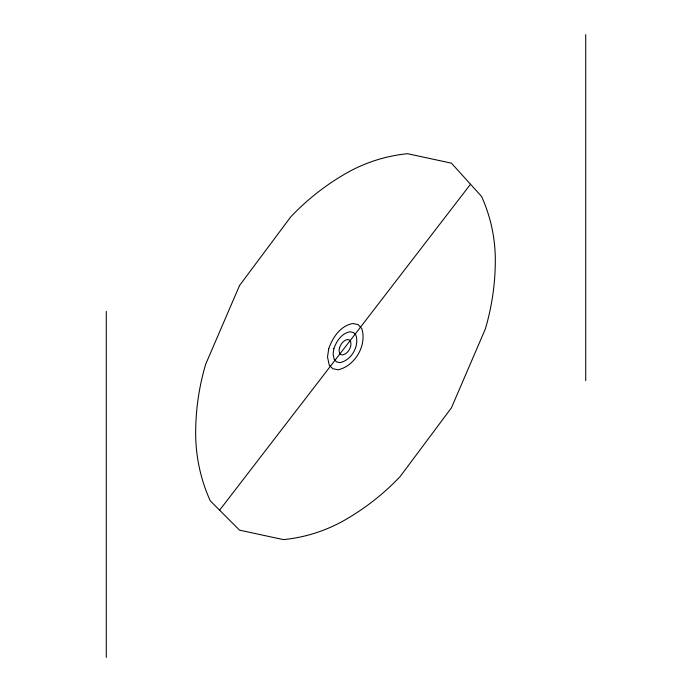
<?xml version="1.0" encoding="UTF-8"?>
<svg xmlns="http://www.w3.org/2000/svg" width="692" height="692" viewBox="0 0 692 692"><rect width="100%" height="100%" fill="white"/><g stroke="black" fill="none" stroke-linecap="round" stroke-linejoin="round"><path stroke-width="1.04" d="M219.606 510.186L470.517 184.245M585.717 34.6L585.717 380.6M106.283 311.4L106.283 657.4M328.717 348.768L327.515 357.046L329.262 365.16L332.774 368.68L338.042 369.822C355.1 365.982 367.028 345.325 361.821 328.639L358.205 324.643L352.937 323.51C340.369 325.724 332.644 337.514 328.717 348.768M333.881 348.621L333.077 354.131L334.245 359.546L336.589 361.899L340.101 362.651C351.467 360.099 359.425 346.32 355.947 335.196L353.543 332.532L350.031 331.779C341.649 333.259 336.502 341.121 333.881 348.621M339.469 347.92L339.071 350.671L339.66 353.378L340.827 354.555L342.583 354.935C348.266 353.655 352.245 346.77 350.507 341.208L349.304 339.876L347.548 339.495C343.353 340.239 340.784 344.166 339.469 347.92M239.553 285.502L205.697 364.191A242.122 242.122 0 0 0 195.663 433.166A164.151 164.151 0 0 0 210.264 500.826L239.553 530.159L283.435 539.622A154.593 154.593 0 0 0 345.49 519.666A242.122 242.122 0 0 0 400.201 476.494L451.426 407.83L485.282 329.132A242.122 242.122 0 0 0 495.316 260.166A154.593 154.593 0 0 0 481.571 196.441L451.426 163.165L407.545 153.702A154.593 154.593 0 0 0 345.49 173.666A242.122 242.122 0 0 0 290.778 216.838L239.553 285.502"/></g></svg>
